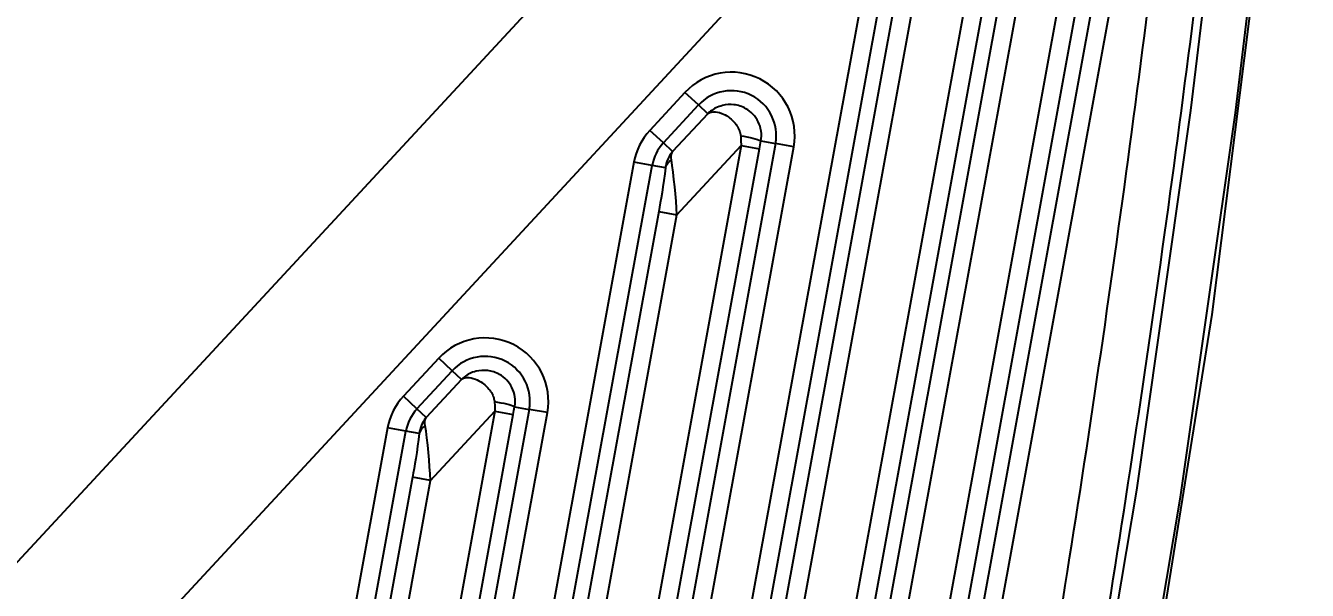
# Model space of a CAD drawing. Header units: millimetres. Extents: x 632 to 3922, y 1402 to 2001.
# Drawn here: x 3591.6 to 3605.49, y 1974.33 to 1980.45 of the extents above; entities that cross this region are included whole.
import ezdxf

# ---------------------------------------------------------------- set-up
doc = ezdxf.new("R2010")
doc.units = ezdxf.units.MM
for name, color, linetype in [('7', 7, 'Continuous'), ('8', 8, 'Continuous'), ('DIM', 7, 'Continuous')]:
    doc.layers.add(name, color=color, linetype=linetype)
doc.styles.add('SY', font='romans.shx', dxfattribs={"width": 0.85, "height": 3, "bigfont": 'ghs.shx'})
doc.dimstyles.new('BaseStyle', dxfattribs={"dimtxt": 3, "dimasz": 2, "dimexe": 0.6, "dimexo": 0, "dimgap": 1, "dimtad": 1, "dimdsep": 46, "dimtxsty": 'SY', "dimcen": 0, "dimclrd": 3, "dimclre": 3, "dimclrt": 7, "dimaunit": 1, "dimazin": 0, "dimtfac": 1, "dimtmove": 0, "dimatfit": 3, "dimfxl": 1, "dimtolj": 1, "dimtzin": 0, "dimarcsym": 0})

# ---------------------------------------------------------------- blocks, each defined once
blk = doc.blocks.new('*D812')
at = {"layer": 'Defpoints', "color": 0}
for p in [(3546.708, 1996.228), (3634.708, 1996.228), (3613.708, 1963.728)]:
    blk.add_point(p, dxfattribs=at)
at = {"layer": 'DIM', "color": 3, "lineweight": -2}
blk.add_line((3546.708, 1996.228), (3643.479, 1996.228), dxfattribs=at)
at = {"layer": 'DIM', "color": 7, "insert": (3639.594, 1998.728), "char_height": 3, "attachment_point": 5, "style": 'SY', "bg_fill": 3, "box_fill_scale": 1.1, "bg_fill_color": 256, "bg_fill_true_color": 13158600, "bg_fill_transparency": 0}
blk.add_mtext('\\A1;32.5', dxfattribs=at)

msp = doc.modelspace()

# ---------------------------------------------------------------- linework, layer by layer
at = {"layer": '7'}
for p, q in [((3598.359, 1982.022), (3590.768, 1973.838)), ((3591.456, 1972.262), (3599.515, 1980.95))]:
    msp.add_line(p, q, dxfattribs=at)
msp.add_polyline3d([(3602.215, 1964.713, 0), (3603.441, 1970.998, 0), (3604.456, 1977.321, 0), (3605.259, 1983.674, 0)], dxfattribs=at)
at = {"layer": '8'}
for p, q in [((3603.072, 1982.219), (3600.984, 1970.774)), ((3601.181, 1970.738), (3603.269, 1982.183)), ((3603.341, 1981.677), (3601.403, 1971.06)), ((3600.822, 1981.631), (3598.66, 1969.781)), ((3598.856, 1969.745), (3601.019, 1981.595)), ((3602.315, 1981.61), (3600.141, 1969.693)), ((3600.338, 1969.657), (3602.512, 1981.574)), ((3601.6, 1971.024), (3603.537, 1981.642)), ((3601.121, 1981.26), (3599.069, 1970.01)), ((3601.895, 1981.317), (3599.801, 1969.843)), ((3599.998, 1969.807), (3602.092, 1981.281)), ((3599.265, 1969.974), (3601.318, 1981.224)), ((3598.746, 1979.724), (3598.365, 1979.313)), ((3598.893, 1979.588), (3598.746, 1979.724)), ((3598.512, 1979.177), (3598.893, 1979.588)), ((3598.993, 1979.494), (3598.893, 1979.588)), ((3598.993, 1979.494), (3598.612, 1979.083)), ((3598.512, 1979.177), (3598.365, 1979.313)), ((3599.727, 1979.17), (3597.818, 1968.707)), ((3598.612, 1979.083), (3598.512, 1979.177)), ((3599.569, 1979.199), (3599.727, 1979.17)), ((3599.924, 1979.134), (3599.727, 1979.17)), ((3599.356, 1979.151), (3597.478, 1968.857)), ((3597.675, 1968.821), (3599.553, 1979.115)), ((3598.015, 1968.671), (3599.924, 1979.134)), ((3598.659, 1978.399), (3599.356, 1979.151)), ((3599.356, 1979.151), (3599.553, 1979.115)), ((3598.193, 1978.969), (3596.336, 1968.795)), ((3596.533, 1968.759), (3598.39, 1978.933)), ((3598.39, 1978.933), (3598.193, 1978.969)), ((3598.534, 1978.907), (3598.39, 1978.933)), ((3598.463, 1978.435), (3596.745, 1969.024)), ((3596.942, 1968.988), (3598.659, 1978.399)), ((3598.463, 1978.435), (3598.659, 1978.399)), ((3596.078, 1976.847), (3595.697, 1976.436)), ((3596.225, 1976.711), (3596.078, 1976.847)), ((3595.843, 1976.3), (3596.225, 1976.711)), ((3596.325, 1976.618), (3596.225, 1976.711)), ((3596.325, 1976.618), (3595.944, 1976.207)), ((3595.843, 1976.3), (3595.697, 1976.436)), ((3596.688, 1976.274), (3595.155, 1967.871)), ((3597.059, 1976.293), (3595.495, 1967.721)), ((3595.692, 1967.685), (3597.256, 1976.258)), ((3595.944, 1976.207), (3595.843, 1976.3)), ((3595.991, 1975.523), (3596.688, 1976.274)), ((3596.688, 1976.274), (3596.885, 1976.238)), ((3596.901, 1976.322), (3597.059, 1976.293)), ((3597.256, 1976.258), (3597.059, 1976.293)), ((3595.352, 1967.835), (3596.885, 1976.238)), ((3595.525, 1976.093), (3594.013, 1967.808)), ((3594.21, 1967.773), (3595.722, 1976.057)), ((3595.722, 1976.057), (3595.525, 1976.093)), ((3595.866, 1976.031), (3595.722, 1976.057)), ((3595.795, 1975.559), (3594.422, 1968.038)), ((3595.991, 1975.523), (3595.795, 1975.559)), ((3594.619, 1968.002), (3595.991, 1975.523))]:
    msp.add_line(p, q, dxfattribs=at)
for points in [[(3604.722, 1983.648, 0), (3604.224, 1979.528, 0), (3603.637, 1975.418, 0), (3602.741, 1970.109, 0), (3601.696, 1964.823, 0)], [(3602.169, 1964.723, 0), (3603.217, 1970.018, 0), (3604.115, 1975.344, 0), (3604.709, 1979.502, 0), (3605.212, 1983.674, 0)], [(3599.569, 1979.199, 0), (3599.573, 1979.225, 0), (3599.574, 1979.252, 0), (3599.574, 1979.279, 0), (3599.571, 1979.306, 0), (3599.566, 1979.332, 0), (3599.559, 1979.357, 0), (3599.55, 1979.382, 0), (3599.54, 1979.406, 0), (3599.528, 1979.428, 0), (3599.514, 1979.449, 0), (3599.499, 1979.469, 0), (3599.483, 1979.487, 0), (3599.465, 1979.505, 0), (3599.446, 1979.521, 0), (3599.426, 1979.535, 0), (3599.405, 1979.548, 0), (3599.39, 1979.556, 0), (3599.375, 1979.563, 0), (3599.359, 1979.57, 0), (3599.344, 1979.576, 0), (3599.327, 1979.581, 0), (3599.311, 1979.585, 0), (3599.294, 1979.588, 0), (3599.277, 1979.591, 0), (3599.246, 1979.593, 0), (3599.214, 1979.592, 0), (3599.182, 1979.589, 0), (3599.151, 1979.583, 0), (3599.133, 1979.577, 0), (3599.115, 1979.571, 0), (3599.098, 1979.565, 0), (3599.082, 1979.557, 0), (3599.067, 1979.549, 0), (3599.052, 1979.54, 0), (3599.037, 1979.53, 0), (3599.023, 1979.52, 0), (3599.009, 1979.509, 0), (3598.996, 1979.497, 0), (3598.993, 1979.494, 0)], [(3598.993, 1979.494, 0), (3598.995, 1979.495, 0), (3598.997, 1979.497, 0), (3599.002, 1979.5, 0), (3599.015, 1979.506, 0), (3599.034, 1979.512, 0), (3599.056, 1979.514, 0), (3599.076, 1979.514, 0), (3599.098, 1979.511, 0), (3599.121, 1979.506, 0), (3599.146, 1979.497, 0), (3599.164, 1979.489, 0), (3599.182, 1979.48, 0), (3599.201, 1979.469, 0), (3599.221, 1979.455, 0), (3599.233, 1979.446, 0), (3599.245, 1979.436, 0), (3599.257, 1979.425, 0), (3599.269, 1979.413, 0), (3599.279, 1979.402, 0), (3599.29, 1979.39, 0), (3599.299, 1979.377, 0), (3599.309, 1979.364, 0), (3599.317, 1979.351, 0), (3599.324, 1979.338, 0), (3599.331, 1979.324, 0), (3599.337, 1979.309, 0), (3599.342, 1979.297, 0), (3599.345, 1979.283, 0), (3599.348, 1979.27, 0), (3599.349, 1979.263, 0), (3599.35, 1979.255, 0)], [(3599.35, 1979.255, 0), (3599.353, 1979.203, 0), (3599.356, 1979.151, 0)], [(3599.35, 1979.255, 0), (3599.384, 1979.249, 0), (3599.418, 1979.242, 0), (3599.451, 1979.235, 0), (3599.481, 1979.228, 0), (3599.508, 1979.221, 0), (3599.531, 1979.215, 0), (3599.549, 1979.209, 0), (3599.561, 1979.204, 0), (3599.568, 1979.2, 0), (3599.569, 1979.199, 0)], [(3599.553, 1979.115, 0), (3599.561, 1979.157, 0), (3599.569, 1979.199, 0)], [(3598.612, 1979.083, 0), (3598.61, 1979.081, 0), (3598.594, 1979.06, 0), (3598.58, 1979.038, 0), (3598.564, 1979.008, 0), (3598.551, 1978.976, 0), (3598.544, 1978.954, 0), (3598.538, 1978.931, 0), (3598.534, 1978.907, 0)], [(3598.6, 1978.993, 0), (3598.597, 1979.015, 0), (3598.597, 1979.036, 0), (3598.6, 1979.055, 0), (3598.606, 1979.072, 0), (3598.609, 1979.079, 0), (3598.611, 1979.082, 0), (3598.612, 1979.083, 0)], [(3598.534, 1978.907, 0), (3598.528, 1978.844, 0), (3598.518, 1978.772, 0), (3598.508, 1978.703, 0), (3598.498, 1978.639, 0), (3598.488, 1978.581, 0), (3598.479, 1978.529, 0), (3598.471, 1978.481, 0), (3598.463, 1978.435, 0)], [(3598.534, 1978.907, 0), (3598.544, 1978.933, 0), (3598.559, 1978.957, 0), (3598.58, 1978.978, 0), (3598.6, 1978.993, 0)], [(3598.659, 1978.399, 0), (3598.654, 1978.473, 0), (3598.649, 1978.548, 0), (3598.642, 1978.625, 0), (3598.635, 1978.703, 0), (3598.627, 1978.783, 0), (3598.618, 1978.861, 0), (3598.609, 1978.933, 0), (3598.6, 1978.993, 0)], [(3596.901, 1976.322, 0), (3596.905, 1976.349, 0), (3596.906, 1976.375, 0), (3596.906, 1976.403, 0), (3596.903, 1976.43, 0), (3596.898, 1976.456, 0), (3596.891, 1976.481, 0), (3596.882, 1976.505, 0), (3596.872, 1976.53, 0), (3596.86, 1976.551, 0), (3596.846, 1976.572, 0), (3596.831, 1976.592, 0), (3596.815, 1976.611, 0), (3596.797, 1976.628, 0), (3596.778, 1976.644, 0), (3596.758, 1976.659, 0), (3596.737, 1976.672, 0), (3596.722, 1976.68, 0), (3596.707, 1976.687, 0), (3596.691, 1976.693, 0), (3596.675, 1976.699, 0), (3596.659, 1976.704, 0), (3596.643, 1976.708, 0), (3596.626, 1976.712, 0), (3596.609, 1976.714, 0), (3596.578, 1976.716, 0), (3596.546, 1976.716, 0), (3596.514, 1976.712, 0), (3596.483, 1976.706, 0), (3596.465, 1976.701, 0), (3596.446, 1976.695, 0), (3596.43, 1976.688, 0), (3596.414, 1976.681, 0), (3596.399, 1976.673, 0), (3596.384, 1976.664, 0), (3596.369, 1976.654, 0), (3596.355, 1976.643, 0), (3596.341, 1976.632, 0), (3596.328, 1976.62, 0), (3596.325, 1976.618, 0)], [(3596.325, 1976.618, 0), (3596.327, 1976.619, 0), (3596.329, 1976.62, 0), (3596.334, 1976.623, 0), (3596.347, 1976.63, 0), (3596.366, 1976.635, 0), (3596.388, 1976.638, 0), (3596.408, 1976.638, 0), (3596.43, 1976.635, 0), (3596.453, 1976.629, 0), (3596.478, 1976.621, 0), (3596.496, 1976.613, 0), (3596.514, 1976.603, 0), (3596.533, 1976.592, 0), (3596.552, 1976.579, 0), (3596.565, 1976.57, 0), (3596.577, 1976.559, 0), (3596.589, 1976.548, 0), (3596.601, 1976.536, 0), (3596.611, 1976.525, 0), (3596.622, 1976.513, 0), (3596.631, 1976.501, 0), (3596.641, 1976.487, 0), (3596.649, 1976.475, 0), (3596.656, 1976.461, 0), (3596.663, 1976.447, 0), (3596.669, 1976.433, 0), (3596.674, 1976.42, 0), (3596.677, 1976.407, 0), (3596.68, 1976.393, 0), (3596.681, 1976.386, 0), (3596.682, 1976.379, 0)], [(3596.682, 1976.379, 0), (3596.685, 1976.327, 0), (3596.688, 1976.274, 0)], [(3596.682, 1976.379, 0), (3596.716, 1976.373, 0), (3596.75, 1976.366, 0), (3596.783, 1976.359, 0), (3596.813, 1976.352, 0), (3596.84, 1976.345, 0), (3596.863, 1976.338, 0), (3596.881, 1976.332, 0), (3596.893, 1976.327, 0), (3596.9, 1976.323, 0), (3596.901, 1976.322, 0)], [(3596.885, 1976.238, 0), (3596.893, 1976.28, 0), (3596.901, 1976.322, 0)], [(3595.944, 1976.207, 0), (3595.942, 1976.204, 0), (3595.926, 1976.184, 0), (3595.912, 1976.162, 0), (3595.896, 1976.132, 0), (3595.883, 1976.1, 0), (3595.876, 1976.077, 0), (3595.87, 1976.054, 0), (3595.866, 1976.031, 0)], [(3595.932, 1976.117, 0), (3595.907, 1976.098, 0), (3595.888, 1976.076, 0), (3595.873, 1976.051, 0), (3595.866, 1976.031, 0)], [(3595.932, 1976.117, 0), (3595.929, 1976.139, 0), (3595.929, 1976.16, 0), (3595.932, 1976.179, 0), (3595.938, 1976.196, 0), (3595.941, 1976.202, 0), (3595.943, 1976.205, 0), (3595.944, 1976.207, 0)], [(3595.991, 1975.523, 0), (3595.986, 1975.596, 0), (3595.98, 1975.671, 0), (3595.974, 1975.748, 0), (3595.967, 1975.827, 0), (3595.959, 1975.906, 0), (3595.95, 1975.984, 0), (3595.941, 1976.056, 0), (3595.932, 1976.117, 0)], [(3595.866, 1976.031, 0), (3595.86, 1975.967, 0), (3595.85, 1975.896, 0), (3595.84, 1975.826, 0), (3595.83, 1975.762, 0), (3595.82, 1975.705, 0), (3595.811, 1975.652, 0), (3595.803, 1975.604, 0), (3595.795, 1975.559, 0)]]:
    msp.add_polyline3d(points, dxfattribs=at)
for centre, radius, start, end in [((3415.181, 2004.468), 190.08, 350.12528, 353.02295), ((3415.181, 2004.468), 190.582, 350.12528, 353.02295), ((3599.249, 1979.257), 0.686, 349.6594, 137.1529), ((3599.249, 1979.257), 0.486, 349.6594, 137.1529), ((3598.868, 1978.846), 0.686, 137.1529, 169.6594), ((3598.868, 1978.846), 0.486, 137.1529, 169.6594), ((3596.581, 1976.381), 0.686, 349.6594, 137.1529), ((3596.581, 1976.381), 0.486, 349.6594, 137.1529), ((3596.2, 1975.97), 0.686, 137.1529, 169.6594), ((3596.2, 1975.97), 0.486, 137.1529, 169.6594)]:
    msp.add_arc(centre, radius, start, end, dxfattribs=at)

# ---------------------------------------------------------------- next in the draw order: dimensions: what is measured, and where the dimension line sits
at = {"layer": 'DIM'}
dim = msp.add_ordinate_dim(feature_location=(3546.708, 1996.228), offset=(88, 0), dtype=0, origin=(3613.708, 1963.728), dimstyle='BaseStyle', override={"dimtfill": 1}, dxfattribs=at)
dim.commit()
dim.dimension.update_dxf_attribs({"geometry": '*D812', "text_midpoint": (3639.594, 1998.728)})

doc.saveas('drawing.dxf')
